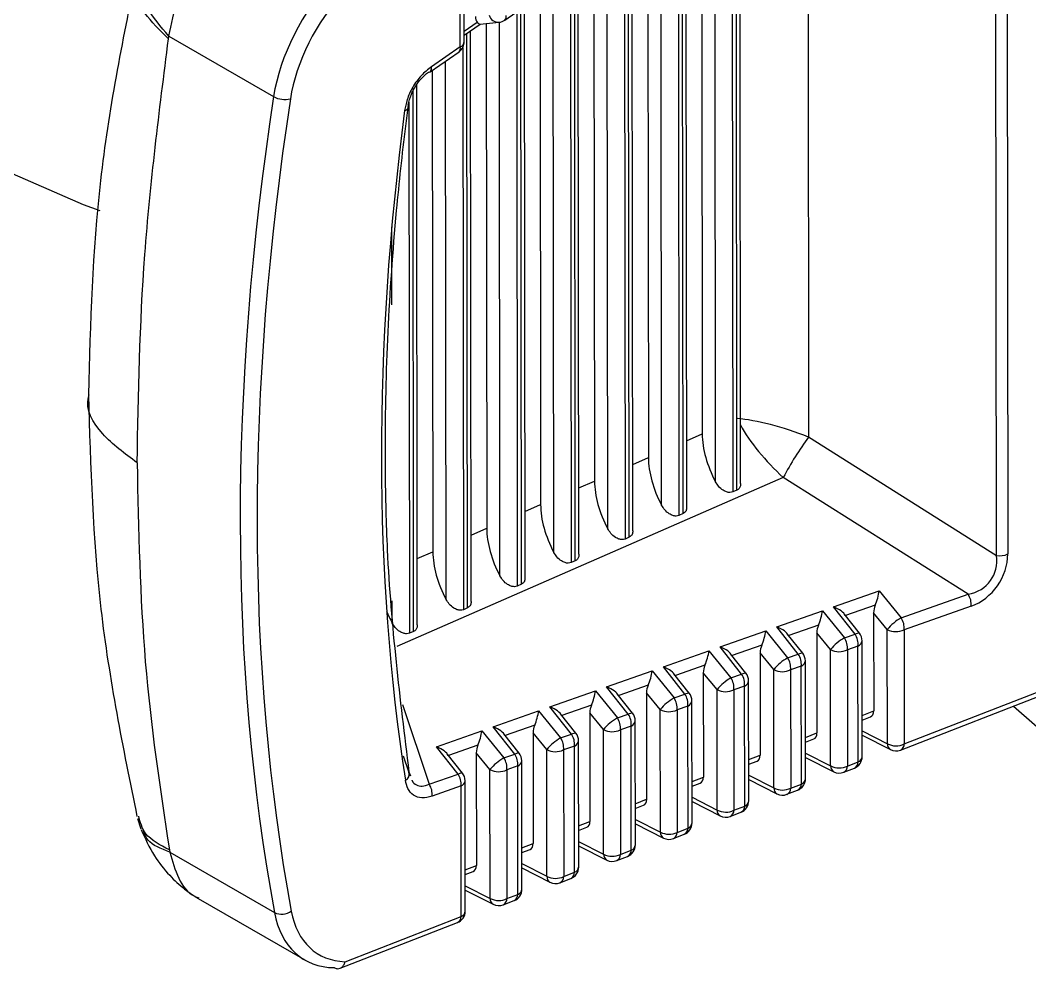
# Model space of a CAD drawing. Extents: x 7 to 135, y 3 to 97.
# Drawn here: x 13.085 to 13.907, y 74.038 to 74.81 of the extents above; entities that cross this region are included whole.
import ezdxf

# ---------------------------------------------------------------- set-up
doc = ezdxf.new("R2010")
doc.units = 0
doc.header["$MEASUREMENT"] = 0
doc.layers.add('OBJECT', color=7, linetype='CONTINUOUS')

msp = doc.modelspace()

# ---------------------------------------------------------------- linework, layer by layer
at = {"layer": 'OBJECT'}
for p, q in [((13.87929, 74.37429), (13.87855, 75.06133)), ((13.88782, 75.06263), (13.88857, 74.37558)), ((13.72595, 74.99033), (13.72651, 74.47074)), ((13.67115, 74.43283), (13.6706, 74.94166)), ((13.65078, 74.43438), (13.65024, 74.93446)), ((13.66432, 74.93733), (13.66487, 74.42607)), ((13.66822, 74.42753), (13.66767, 74.93964)), ((13.63949, 74.93075), (13.63999, 74.47321)), ((13.62437, 74.40837), (13.62383, 74.90943)), ((13.6273, 74.41367), (13.62676, 74.91145)), ((13.59565, 74.90054), (13.59614, 74.45405)), ((13.60694, 74.41522), (13.60641, 74.90287)), ((13.62048, 74.90712), (13.62102, 74.40691)), ((13.44304, 74.78808), (13.44293, 74.8942)), ((13.44636, 74.79239), (13.44624, 74.89851)), ((13.57665, 74.87691), (13.57718, 74.38775)), ((13.58053, 74.38921), (13.58, 74.87922)), ((13.58346, 74.39451), (13.58293, 74.882)), ((13.55182, 74.87022), (13.55229, 74.43489)), ((13.56309, 74.39606), (13.56257, 74.87129)), ((13.53961, 74.37535), (13.53908, 74.86155)), ((13.53281, 74.8467), (13.53333, 74.36859)), ((13.53668, 74.37005), (13.53616, 74.8494)), ((13.50798, 74.83863), (13.50844, 74.41573)), ((13.51924, 74.3769), (13.51874, 74.8397)), ((13.49576, 74.35619), (13.49524, 74.83134)), ((13.49283, 74.35089), (13.49232, 74.82238)), ((13.47927, 74.8098), (13.48816, 74.81593)), ((13.48897, 74.81656), (13.48948, 74.34943)), ((13.44635, 74.80089), (13.45681, 74.8081)), ((13.44635, 74.79765), (13.45929, 74.80657)), ((13.45908, 74.80654), (13.47458, 74.80809)), ((13.46415, 74.80705), (13.4646, 74.39657)), ((13.47539, 74.35774), (13.4749, 74.80812)), ((13.20564, 74.7947), (13.20595, 74.79686)), ((13.20595, 74.79686), (13.2912, 74.74765)), ((13.44899, 74.33173), (13.44848, 74.79911)), ((13.45191, 74.33703), (13.45141, 74.80113)), ((13.44304, 74.78808), (13.41952, 74.77188)), ((13.44514, 74.7876), (13.44564, 74.33027)), ((13.41851, 74.76793), (13.44203, 74.78414)), ((13.42032, 74.76918), (13.42075, 74.37741)), ((13.43155, 74.33858), (13.43107, 74.77659)), ((13.40807, 74.31787), (13.40759, 74.75734)), ((13.40514, 74.31257), (13.40466, 74.75223)), ((13.40132, 74.74304), (13.40179, 74.31111)), ((13.38742, 74.57833), (13.38735, 74.6418)), ((13.62724, 74.46764), (13.63999, 74.47321)), ((13.72651, 74.47074), (13.87929, 74.37429)), ((13.5834, 74.44848), (13.59614, 74.45405)), ((13.70592, 74.43777), (13.39132, 74.3003)), ((13.53955, 74.42932), (13.55229, 74.43489)), ((13.85634, 74.34281), (13.70592, 74.43777)), ((13.66822, 74.42753), (13.66487, 74.42607)), ((13.4957, 74.41016), (13.50844, 74.41573)), ((13.62437, 74.40837), (13.62102, 74.40691)), ((13.45185, 74.391), (13.4646, 74.39657)), ((13.58053, 74.38921), (13.57718, 74.38775)), ((13.40801, 74.37184), (13.42075, 74.37741)), ((13.53668, 74.37005), (13.53333, 74.36859)), ((13.49283, 74.35089), (13.48948, 74.34943)), ((13.74673, 74.33253), (13.78395, 74.34564)), ((13.78395, 74.34564), (13.80183, 74.3236)), ((13.80183, 74.3236), (13.85634, 74.34281)), ((13.3877, 74.31942), (13.38768, 74.33759)), ((13.78075, 74.33397), (13.75655, 74.32544)), ((13.80128, 74.21599), (14.10557, 74.33442)), ((13.80434, 74.22102), (14.10871, 74.33947)), ((13.44899, 74.33173), (13.44564, 74.33027)), ((13.70059, 74.31626), (13.73777, 74.32937)), ((13.73777, 74.32937), (13.75564, 74.30732)), ((13.76428, 74.31037), (13.74673, 74.33253)), ((13.76785, 74.31117), (13.75534, 74.32696)), ((13.77938, 74.32783), (13.77947, 74.24793)), ((13.79054, 74.31407), (13.77938, 74.32783)), ((13.85876, 74.33311), (13.80424, 74.3139)), ((13.73456, 74.31769), (13.7104, 74.30917)), ((13.40514, 74.31257), (13.40179, 74.31111)), ((13.65444, 74.3), (13.69158, 74.31309)), ((13.69158, 74.31309), (13.70946, 74.29104)), ((13.71814, 74.2941), (13.70059, 74.31626)), ((13.7217, 74.29491), (13.70919, 74.3107)), ((13.73319, 74.31156), (13.73328, 74.22996)), ((13.74436, 74.29779), (13.73319, 74.31156)), ((13.75564, 74.30732), (13.76428, 74.31037)), ((13.79065, 74.22119), (13.79054, 74.31407)), ((13.80424, 74.3139), (13.80434, 74.22102)), ((13.68838, 74.30141), (13.66426, 74.29291)), ((13.7667, 74.30067), (13.75806, 74.29762)), ((13.7668, 74.20641), (13.7667, 74.30067)), ((13.77011, 74.21071), (13.77001, 74.30497)), ((13.6083, 74.28374), (13.64539, 74.29681)), ((13.64539, 74.29681), (13.66327, 74.27477)), ((13.672, 74.27784), (13.65444, 74.3)), ((13.67556, 74.27865), (13.66305, 74.29444)), ((13.68701, 74.29528), (13.6871, 74.21199)), ((13.69817, 74.28151), (13.68701, 74.29528)), ((13.70946, 74.29104), (13.71814, 74.2941)), ((13.74446, 74.20321), (13.74436, 74.29779)), ((13.75806, 74.29762), (13.75816, 74.20305)), ((13.64219, 74.28514), (13.61812, 74.27665)), ((13.72055, 74.28441), (13.71187, 74.28135)), ((13.72066, 74.18845), (13.72055, 74.28441)), ((13.72397, 74.19276), (13.72386, 74.28871)), ((13.56216, 74.26748), (13.59921, 74.28053)), ((13.59921, 74.28053), (13.61709, 74.25849)), ((13.62585, 74.26158), (13.6083, 74.28374)), ((13.62942, 74.26238), (13.61691, 74.27818)), ((13.64082, 74.279), (13.64092, 74.19401)), ((13.65199, 74.26523), (13.64082, 74.279)), ((13.66327, 74.27477), (13.672, 74.27784)), ((13.69828, 74.18524), (13.69817, 74.28151)), ((13.71187, 74.28135), (13.71198, 74.18508)), ((13.59601, 74.26886), (13.57197, 74.26039)), ((13.67441, 74.26814), (13.66569, 74.26507)), ((13.67452, 74.1705), (13.67441, 74.26814)), ((13.67783, 74.1748), (13.67772, 74.27245)), ((13.51602, 74.25121), (13.55302, 74.26426)), ((13.55302, 74.26426), (13.5709, 74.24221)), ((13.57971, 74.24532), (13.56216, 74.26748)), ((13.58328, 74.24612), (13.57077, 74.26191)), ((13.59464, 74.26273), (13.59473, 74.17604)), ((13.6058, 74.24896), (13.59464, 74.26273)), ((13.61709, 74.25849), (13.62585, 74.26158)), ((13.6521, 74.16727), (13.65199, 74.26523)), ((13.66569, 74.26507), (13.66579, 74.1671)), ((13.39594, 74.25305), (13.41775, 74.18824)), ((13.54982, 74.25258), (13.52583, 74.24413)), ((13.62827, 74.25188), (13.6195, 74.24879)), ((13.62838, 74.15254), (13.62827, 74.25188)), ((13.63169, 74.15684), (13.63158, 74.25618)), ((13.89332, 74.25181), (14.08631, 74.08152)), ((13.46987, 74.23495), (13.50684, 74.24798)), ((13.50684, 74.24798), (13.52472, 74.22594)), ((13.53357, 74.22905), (13.51602, 74.25121)), ((13.53713, 74.22986), (13.52462, 74.24565)), ((13.54845, 74.24645), (13.54855, 74.15807)), ((13.55962, 74.23268), (13.54845, 74.24645)), ((13.5709, 74.24221), (13.57971, 74.24532)), ((13.60591, 74.14929), (13.6058, 74.24896)), ((13.6195, 74.24879), (13.61961, 74.14913)), ((13.77007, 74.24428), (13.77947, 74.24793)), ((13.77008, 74.24044), (13.77692, 74.24311)), ((13.48743, 74.21279), (13.46987, 74.23495)), ((13.50364, 74.2363), (13.47969, 74.22786)), ((13.58213, 74.23562), (13.57332, 74.23252)), ((13.58224, 74.13459), (13.58213, 74.23562)), ((13.58555, 74.13889), (13.58544, 74.23992)), ((13.42373, 74.21869), (13.46065, 74.2317)), ((13.46065, 74.2317), (13.47853, 74.20966)), ((13.49099, 74.2136), (13.47848, 74.22939)), ((13.50227, 74.23017), (13.50237, 74.14009)), ((13.51343, 74.2164), (13.50227, 74.23017)), ((13.52472, 74.22594), (13.53357, 74.22905)), ((13.55973, 74.13132), (13.55962, 74.23268)), ((13.57332, 74.23252), (13.57343, 74.13116)), ((13.72393, 74.22632), (13.73328, 74.22996)), ((13.77009, 74.23163), (13.79065, 74.22119)), ((13.77009, 74.2281), (13.79312, 74.2164)), ((13.44128, 74.19653), (13.42373, 74.21869)), ((13.45745, 74.22003), (13.43355, 74.2116)), ((13.53598, 74.21936), (13.52713, 74.21624)), ((13.53609, 74.11663), (13.53598, 74.21936)), ((13.53941, 74.12093), (13.53929, 74.22366)), ((13.72394, 74.22249), (13.73073, 74.22513)), ((13.40129, 74.19832), (13.39698, 74.21106)), ((13.44485, 74.19733), (13.43234, 74.21313)), ((13.45608, 74.21389), (13.45618, 74.12212)), ((13.46725, 74.20013), (13.45608, 74.21389)), ((13.47853, 74.20966), (13.48743, 74.21279)), ((13.51355, 74.11335), (13.51343, 74.2164)), ((13.52713, 74.21624), (13.52724, 74.11318)), ((13.67779, 74.20836), (13.6871, 74.21199)), ((13.72395, 74.21364), (13.74446, 74.20321)), ((13.48984, 74.2031), (13.48095, 74.19996)), ((13.48995, 74.09867), (13.48984, 74.2031)), ((13.49327, 74.10298), (13.49315, 74.2074)), ((13.6778, 74.20453), (13.68455, 74.20716)), ((13.72395, 74.21011), (13.74694, 74.19843)), ((13.75816, 74.20305), (13.7668, 74.20641)), ((13.40129, 74.19832), (13.40245, 74.1951)), ((13.41775, 74.18824), (13.44128, 74.19653)), ((13.46736, 74.09538), (13.46725, 74.20013)), ((13.48095, 74.19996), (13.48106, 74.09521)), ((13.63165, 74.19041), (13.64092, 74.19401)), ((13.67781, 74.19564), (13.69828, 74.18524)), ((13.7551, 74.19802), (13.76374, 74.20138)), ((13.4437, 74.18683), (13.42017, 74.17854)), ((13.44381, 74.08072), (13.4437, 74.18683)), ((13.44712, 74.08502), (13.44701, 74.19114)), ((13.63166, 74.18657), (13.63837, 74.18919)), ((13.67781, 74.19211), (13.70076, 74.18045)), ((13.71198, 74.18508), (13.72066, 74.18845)), ((13.63166, 74.17765), (13.6521, 74.16727)), ((13.70891, 74.18005), (13.7176, 74.18343)), ((13.58551, 74.17245), (13.59473, 74.17604)), ((13.58551, 74.16862), (13.59218, 74.17121)), ((13.63167, 74.17412), (13.65457, 74.16248)), ((13.66579, 74.1671), (13.67452, 74.1705)), ((13.66273, 74.16208), (13.67145, 74.16547)), ((13.18045, 74.16027), (13.18317, 74.15188)), ((13.53937, 74.1545), (13.54855, 74.15807)), ((13.53937, 74.15066), (13.546, 74.15324)), ((13.58552, 74.15965), (13.60591, 74.14929)), ((13.58553, 74.15612), (13.60839, 74.14451)), ((13.61655, 74.1441), (13.62531, 74.14751)), ((13.61961, 74.14913), (13.62838, 74.15254)), ((13.49323, 74.13654), (13.50237, 74.14009)), ((13.53938, 74.14166), (13.55973, 74.13132)), ((13.53939, 74.13813), (13.56221, 74.12653)), ((13.20635, 74.13491), (13.20667, 74.13311)), ((13.20667, 74.13311), (13.29192, 74.0839)), ((13.49323, 74.1327), (13.49982, 74.13527)), ((13.57036, 74.12613), (13.57917, 74.12956)), ((13.57343, 74.13116), (13.58224, 74.13459)), ((13.44709, 74.11858), (13.45618, 74.12212)), ((13.49324, 74.12367), (13.51355, 74.11335)), ((13.49325, 74.12014), (13.51602, 74.10856)), ((13.44709, 74.11475), (13.45363, 74.11729)), ((13.52724, 74.11318), (13.53609, 74.11663)), ((13.4471, 74.10567), (13.46736, 74.09538)), ((13.52418, 74.10816), (13.53303, 74.1116)), ((13.22983, 74.09534), (13.31649, 74.04532)), ((13.44711, 74.10214), (13.46984, 74.09059)), ((13.48106, 74.09521), (13.48995, 74.09867)), ((13.478, 74.09018), (13.48689, 74.09365)), ((13.34927, 74.04392), (13.44381, 74.08072)), ((13.34523, 74.03852), (13.44075, 74.07569)), ((13.34083, 74.03892), (13.3406, 74.03906))]:
    msp.add_line(p, q, dxfattribs=at)
at = {"layer": 'OBJECT', "flags": 128}
for points in [[(12.56487, 75.15499), (12.63578, 75.05636), (12.71228, 74.96497), (12.79321, 74.88219), (12.87735, 74.80927), (12.96344, 74.7473), (13.05018, 74.69723), (13.13627, 74.65979), (13.14977, 74.65506)], [(13.39781, 74.73632), (13.39875, 74.73672), (13.39955, 74.73718), (13.40019, 74.73771), (13.40066, 74.7383), (13.40095, 74.73893), (13.40105, 74.73959), (13.40097, 74.74027), (13.4007, 74.74095)], [(13.76428, 74.31037), (13.76543, 74.31091), (13.76639, 74.31125), (13.76715, 74.31139), (13.76766, 74.31131), (13.76785, 74.31117)], [(13.71814, 74.2941), (13.71929, 74.29465), (13.72025, 74.29499), (13.721, 74.29513), (13.72152, 74.29505), (13.7217, 74.29491)], [(13.672, 74.27784), (13.67314, 74.27838), (13.67411, 74.27873), (13.67486, 74.27886), (13.67538, 74.27879), (13.67556, 74.27865)], [(13.62585, 74.26158), (13.627, 74.26212), (13.62797, 74.26247), (13.62872, 74.2626), (13.62924, 74.26252), (13.62942, 74.26238)], [(13.57971, 74.24532), (13.58086, 74.24586), (13.58182, 74.2462), (13.58258, 74.24634), (13.58309, 74.24626), (13.58328, 74.24612)], [(13.53357, 74.22905), (13.53471, 74.2296), (13.53568, 74.22994), (13.53643, 74.23008), (13.53695, 74.23), (13.53713, 74.22986)], [(13.48743, 74.21279), (13.48857, 74.21334), (13.48954, 74.21368), (13.49029, 74.21382), (13.49081, 74.21374), (13.49099, 74.2136)], [(13.44128, 74.19653), (13.44243, 74.19707), (13.4434, 74.19742), (13.44415, 74.19755), (13.44466, 74.19748), (13.44485, 74.19733)]]:
    msp.add_lwpolyline(points, dxfattribs=at)
at = {"layer": 'OBJECT'}
for centre, radius, start, end in [((13.47444, 74.8163), 0.00822, 196.92976, 270.96314), ((13.47655, 74.8126), 0.0039, 314.11825, 17.03281), ((13.47359, 74.81804), 0.01, 275.68177, 304.57234), ((13.43636, 74.79238), 0.01, 304.57234, 0.06225), ((13.43932, 74.78694), 0.0039, 314.11825, 17.03281), ((13.44121, 74.79292), 0.00517, 290.76905, 354.06689), ((13.41579, 74.77073), 0.0039, 314.11825, 17.03281), ((13.41722, 74.76986), 0.00232, 267.64195, 303.7608), ((13.30021, 74.7639), 0.01858, 240.99733, 284.44913), ((13.93378, 74.3184), 0.25723, 143.6859, 152.35222), ((13.88187, 74.38969), 0.01562, 260.48458, 295.38403), ((13.84394, 74.33457), 0.01489, 354.37191, 33.58747), ((13.82119, 74.28923), 0.03945, 119.40208, 140.98513), ((13.78942, 74.31536), 0.01489, 354.37191, 33.58747), ((13.75188, 74.30213), 0.01489, 354.37191, 33.58747), ((13.76001, 74.30496), 0.01, 0.06225, 38.38227), ((13.79756, 74.32787), 0.01549, 243.06324, 295.56146), ((13.77501, 74.27296), 0.03945, 119.40208, 140.98513), ((13.74324, 74.29908), 0.01489, 354.37191, 33.58747), ((13.76486, 74.30551), 0.00517, 290.76905, 354.06689), ((13.70574, 74.28587), 0.01489, 354.37191, 33.58747), ((13.71386, 74.2887), 0.01, 0.06225, 38.38227), ((13.75138, 74.31159), 0.01549, 243.06324, 295.56146), ((13.72882, 74.25668), 0.03945, 119.40208, 140.98513), ((13.69705, 74.28281), 0.01489, 354.37191, 33.58747), ((13.71872, 74.28924), 0.00517, 290.76905, 354.06689), ((13.65959, 74.2696), 0.01489, 354.37191, 33.58747), ((13.66772, 74.27244), 0.01, 0.06225, 38.38227), ((13.70519, 74.29532), 0.01549, 243.06324, 295.56146), ((13.68264, 74.2404), 0.03945, 119.40208, 140.98513), ((13.65087, 74.26653), 0.01489, 354.37191, 33.58747), ((13.67258, 74.27298), 0.00517, 290.76905, 354.06689), ((13.61345, 74.25334), 0.01489, 354.37191, 33.58747), ((13.62158, 74.25617), 0.01, 0.06225, 38.38227), ((13.659, 74.27904), 0.01549, 243.06324, 295.56146), ((13.63645, 74.22412), 0.03945, 119.40208, 140.98513), ((13.60468, 74.25025), 0.01489, 354.37191, 33.58747), ((13.62643, 74.25672), 0.00517, 290.76905, 354.06689), ((13.56731, 74.23708), 0.01489, 354.37191, 33.58747), ((13.57544, 74.23991), 0.01, 0.06225, 38.38227), ((13.61282, 74.26276), 0.01549, 243.06324, 295.56146), ((13.59027, 74.20785), 0.03945, 119.40208, 140.98513), ((13.5585, 74.23398), 0.01489, 354.37191, 33.58747), ((13.58029, 74.24046), 0.00517, 290.76905, 354.06689), ((13.52116, 74.22082), 0.01489, 354.37191, 33.58747), ((13.52929, 74.22365), 0.01, 0.06225, 38.38227), ((13.56663, 74.24649), 0.01549, 243.06324, 295.56146), ((13.54408, 74.19157), 0.03945, 119.40208, 140.98513), ((13.51231, 74.2177), 0.01489, 354.37191, 33.58747), ((13.53415, 74.2242), 0.00517, 290.76905, 354.06689), ((13.79585, 74.22085), 0.00522, 176.27114, 238.4816), ((13.79766, 74.23499), 0.01549, 243.06324, 295.56146), ((13.79881, 74.22094), 0.00553, 296.49583, 0.81771), ((13.47502, 74.20456), 0.01489, 354.37191, 33.58747), ((13.48315, 74.20739), 0.01, 0.06225, 38.38227), ((13.52045, 74.23021), 0.01549, 243.06324, 295.56146), ((13.76011, 74.2107), 0.01, 291.26426, 0.06225), ((13.7651, 74.21114), 0.00502, 289.7129, 355.12303), ((13.79765, 74.22531), 0.01, 243.06317, 291.26426), ((13.4979, 74.17529), 0.03945, 119.40208, 140.98513), ((13.46613, 74.20142), 0.01489, 354.37191, 33.58747), ((13.48801, 74.20793), 0.00517, 290.76905, 354.06689), ((13.75148, 74.21702), 0.01549, 243.06324, 295.56146), ((13.7498, 74.20294), 0.00535, 177.10929, 237.64345), ((13.75249, 74.20306), 0.00567, 297.39501, 359.91852), ((13.76113, 74.20642), 0.00567, 297.39501, 359.91852), ((13.39574, 74.19661), 0.00581, 297.25169, 17.09484), ((13.42888, 74.18829), 0.01489, 354.37191, 33.58747), ((13.43701, 74.19113), 0.01, 0.06225, 38.38227), ((13.47426, 74.21393), 0.01549, 243.06324, 295.56146), ((13.75147, 74.20734), 0.01, 243.06317, 291.26426), ((13.40535, 74.18), 0.01489, 354.37191, 33.58747), ((13.442, 74.19156), 0.00502, 289.7129, 355.12303), ((13.71397, 74.19275), 0.01, 291.26426, 0.06225), ((13.71499, 74.18846), 0.00567, 297.39501, 359.91852), ((13.71896, 74.19318), 0.00502, 289.7129, 355.12303), ((13.70362, 74.18497), 0.00535, 177.10929, 237.64345), ((13.70529, 74.19905), 0.01549, 243.06324, 295.56146), ((13.70529, 74.18937), 0.01, 243.06317, 291.26426), ((13.70631, 74.18508), 0.00567, 297.39501, 359.91852), ((13.66783, 74.17479), 0.01, 291.26426, 0.06225), ((13.66885, 74.17051), 0.00567, 297.39501, 359.91852), ((13.67282, 74.17523), 0.00502, 289.7129, 355.12303), ((13.65744, 74.167), 0.00535, 177.10929, 237.64345), ((13.65911, 74.18107), 0.01549, 243.06324, 295.56146), ((13.6591, 74.1714), 0.01, 243.06317, 291.26426), ((13.66012, 74.16711), 0.00567, 297.39501, 359.91852), ((13.62169, 74.15683), 0.01, 291.26426, 0.06225), ((13.62668, 74.15727), 0.00502, 289.7129, 355.12303), ((13.61293, 74.1631), 0.01549, 243.06324, 295.56146), ((13.61125, 74.14902), 0.00535, 177.10929, 237.64345), ((13.61292, 74.15342), 0.01, 243.06317, 291.26426), ((13.61394, 74.14914), 0.00567, 297.39501, 359.91852), ((13.6227, 74.15255), 0.00567, 297.39501, 359.91852), ((13.57555, 74.13888), 0.01, 291.26426, 0.06225), ((13.58054, 74.13932), 0.00502, 289.7129, 355.12303), ((13.56507, 74.13105), 0.00535, 177.10929, 237.64345), ((13.56674, 74.14513), 0.01549, 243.06324, 295.56146), ((13.56776, 74.13117), 0.00567, 297.39501, 359.91852), ((13.57656, 74.13459), 0.00567, 297.39501, 359.91852), ((13.52941, 74.12092), 0.01, 291.26426, 0.06225), ((13.5344, 74.12136), 0.00502, 289.7129, 355.12303), ((13.56674, 74.13545), 0.01, 243.06317, 291.26426), ((13.51889, 74.11308), 0.00535, 177.10929, 237.64345), ((13.52056, 74.12715), 0.01549, 243.06324, 295.56146), ((13.52157, 74.11319), 0.00567, 297.39501, 359.91852), ((13.53042, 74.11664), 0.00567, 297.39501, 359.91852), ((13.52055, 74.11748), 0.01, 243.06317, 291.26426), ((13.47438, 74.10918), 0.01549, 243.06324, 295.56146), ((13.4727, 74.09511), 0.00535, 177.10929, 237.64345), ((13.47539, 74.09522), 0.00567, 297.39501, 359.91852), ((13.48327, 74.10296), 0.01, 291.26426, 0.06225), ((13.48428, 74.09868), 0.00567, 297.39501, 359.91852), ((13.48826, 74.1034), 0.00502, 289.7129, 355.12303), ((13.47437, 74.0995), 0.01, 243.06317, 291.26426), ((13.29772, 74.09605), 0.01346, 244.49348, 305.62549), ((13.43712, 74.08501), 0.01, 291.26426, 0.06225), ((13.43814, 74.08072), 0.00567, 297.39501, 359.91852), ((13.44212, 74.08545), 0.00502, 289.7129, 355.12303)]:
    msp.add_arc(centre, radius, start, end, dxfattribs=at)
for centre, major_axis, ratio, start_param, end_param in [((13.37871, 74.77592), (0.06456, 0.10124), 0.604547, 1.26566, 2.202281), ((13.3854, 74.77163), (0.05958, 0.09257), 0.606935, 1.283423, 2.204957), ((13.46288, 74.81697), (0.00469, 0.00996), 0.580753, 2.25381, 2.871543), ((13.45574, 74.81626), (-0.00354, 0.00967), 0.278901, 2.465165, 3.213314), ((14.9386, 75.27388), (1.21818, 1.89366), 0.606808, 2.204813, 2.568321), ((14.94529, 75.26959), (1.21321, 1.88498), 0.606935, 2.204957, 2.568465), ((14.99454, 75.29524), (1.17603, 1.82543), 0.606917, 2.232699, 2.541728), ((13.71095, 74.46119), (0.05984, -0.02064), 0.226534, 1.386606, 2.433804), ((13.68278, 74.44888), (-0.03024, 0.05212), 0.581066, 0.787449, 1.512379), ((13.71095, 74.46119), (-0.04398, 0.04581), 0.31983, 0.857576, 1.783588), ((13.63894, 74.42972), (-0.03024, 0.05212), 0.581066, 0.787449, 1.512379), ((13.59509, 74.41056), (-0.03024, 0.05212), 0.581066, 0.787449, 1.512379), ((13.55124, 74.3914), (-0.03024, 0.05212), 0.581066, 0.787449, 1.512379), ((13.50739, 74.37224), (-0.03024, 0.05212), 0.581066, 0.787449, 1.512379), ((13.46355, 74.35308), (-0.03024, 0.05212), 0.581066, 0.787449, 1.512379), ((13.85309, 74.3691), (0.02223, 0.03326), 0.831367, 3.979185, 5.390711), ((13.8464, 74.3734), (0.0296, -0.01726), 0.87526, 5.487994, 6.89952), ((13.77968, 74.34024), (0.00327, 0.01158), 0.258778, 4.215002, 5.269414), ((13.78683, 74.33142), (0.00441, 0.00973), 0.616679, 1.588743, 2.206476), ((13.4197, 74.33392), (-0.03024, 0.05212), 0.581066, 1.33329, 1.512379), ((13.73349, 74.32396), (0.00327, 0.01158), 0.258778, 4.215002, 5.269414), ((13.74245, 74.32712), (0.01405, -0.00406), 0.443323, 0.33711, 1.391522), ((13.74064, 74.31514), (0.00441, 0.00973), 0.616679, 1.588743, 2.206476), ((13.68731, 74.30768), (0.00327, 0.01158), 0.258778, 4.215002, 5.269414), ((13.69631, 74.31086), (0.01405, -0.00406), 0.443323, 0.33711, 1.391522), ((13.69446, 74.29887), (0.00441, 0.00973), 0.616679, 1.588743, 2.206476), ((13.64112, 74.29141), (0.00327, 0.01158), 0.258778, 4.215002, 5.269414), ((13.65017, 74.2946), (0.01405, -0.00406), 0.443323, 0.33711, 1.391522), ((13.64827, 74.28259), (0.00441, 0.00973), 0.616679, 1.588743, 2.206476), ((13.59494, 74.27513), (0.00327, 0.01158), 0.258778, 4.215002, 5.269414), ((13.60403, 74.27833), (0.01405, -0.00406), 0.443323, 0.33711, 1.391522), ((13.60209, 74.26631), (0.00441, 0.00973), 0.616679, 1.588743, 2.206476), ((13.54875, 74.25885), (0.00327, 0.01158), 0.258778, 4.215002, 5.269414), ((13.55788, 74.26207), (0.01405, -0.00406), 0.443323, 0.33711, 1.391522), ((13.5559, 74.25003), (0.00441, 0.00973), 0.616679, 1.588743, 2.206476), ((13.50256, 74.24258), (0.00327, 0.01158), 0.258778, 4.215002, 5.269414), ((13.51174, 74.24581), (0.01405, -0.00406), 0.443323, 0.33711, 1.391522), ((13.77232, 74.25205), (-0.00508, 0.00871), 0.577443, 3.050745, 3.923706), ((13.4656, 74.22955), (0.01405, -0.00406), 0.443323, 0.33711, 1.391522), ((13.50972, 74.23376), (0.00441, 0.00973), 0.616679, 1.588743, 2.206476), ((13.45638, 74.2263), (0.00327, 0.01158), 0.258778, 4.215002, 5.269414), ((13.72614, 74.23407), (-0.00508, 0.00871), 0.577443, 3.050745, 3.923706), ((13.41946, 74.21329), (0.01405, -0.00406), 0.443323, 0.33711, 1.391522), ((13.46353, 74.21748), (0.00441, 0.00973), 0.616679, 1.588743, 2.206476), ((13.67995, 74.2161), (-0.00508, 0.00871), 0.577443, 3.050745, 3.923706), ((13.63377, 74.19813), (-0.00508, 0.00871), 0.577443, 3.050745, 3.923706), ((13.58759, 74.18015), (-0.00508, 0.00871), 0.577443, 3.050745, 3.923706), ((13.5414, 74.16218), (-0.00508, 0.00871), 0.577443, 3.050745, 3.923706), ((13.49522, 74.14421), (-0.00508, 0.00871), 0.577443, 3.050745, 3.923706), ((13.44904, 74.12624), (-0.00508, 0.00871), 0.577443, 3.050745, 3.923706), ((13.37939, 74.14756), (0.06456, 0.10124), 0.604547, 2.565789, 3.50241), ((13.38608, 74.14327), (0.05958, 0.09257), 0.606935, 2.568465, 3.489999)]:
    msp.add_ellipse(centre, major_axis=major_axis, ratio=ratio, start_param=start_param, end_param=end_param, dxfattribs=at)
for points in [[(13.20595, 74.79686), (13.20795, 74.80673), (13.21196, 74.82645), (13.22549, 74.85662), (13.24324, 74.88487), (13.25778, 74.89979), (13.26505, 74.90725)], [(13.1801, 74.44982), (13.18113, 74.50577), (13.18318, 74.61766), (13.19815, 74.73569), (13.20564, 74.7947)], [(13.1801, 74.44982), (13.18125, 74.39513), (13.18354, 74.28574), (13.19875, 74.18519), (13.20635, 74.13491)]]:
    msp.add_open_spline(points, degree=3, dxfattribs=at)
for points, knots in [([(13.20595, 74.79686), (13.19939, 74.80451), (13.18582, 74.82033), (13.17855, 74.84416), (13.18344, 74.85666), (13.18559, 74.86213)], [0, 0, 0, 0, 0.344301, 0.712658, 1, 1, 1, 1]), ([(13.17926, 74.84767), (13.168, 74.79188), (13.14534, 74.67964), (13.14207, 74.56354), (13.14043, 74.50514)], [0, 0, 0, 0, 0.4970179, 1, 1, 1, 1]), ([(13.20564, 74.7947), (13.19863, 74.80155), (13.18409, 74.81574), (13.17618, 74.835), (13.17988, 74.84439), (13.18097, 74.84715)], [0, 0, 0, 0, 0.3967268, 0.8225053, 1, 1, 1, 1]), ([(13.41952, 74.77188), (13.41669, 74.76963), (13.41101, 74.76514), (13.40412, 74.75554), (13.39953, 74.74554), (13.39836, 74.73927), (13.39781, 74.73632)], [0, 0, 0, 0, 0.261879, 0.524407, 0.77642, 1, 1, 1, 1]), ([(13.4007, 74.74095), (13.40138, 74.74378), (13.40258, 74.7488), (13.40663, 74.75642), (13.41151, 74.7629), (13.41521, 74.76596), (13.41712, 74.76754)], [0, 0, 0, 0, 0.295336, 0.524717, 0.75446, 1, 1, 1, 1]), ([(13.4007, 74.74095), (13.39996, 74.73519), (13.39624, 74.70634), (13.38592, 74.61086), (13.38148, 74.51763), (13.38198, 74.42708), (13.3841, 74.33733), (13.39395, 74.25766), (13.40129, 74.19832)], [0, 0, 0, 0, 0.029968, 0.149857, 0.5, 0.529967, 0.649857, 1, 1, 1, 1]), ([(13.1801, 74.44982), (13.17007, 74.45724), (13.14924, 74.47266), (13.13746, 74.49371), (13.14086, 74.50442), (13.14107, 74.50508)], [0, 0, 0, 0, 0.465733, 0.967163, 1, 1, 1, 1]), ([(13.14043, 74.50514), (13.1422, 74.44674), (13.14571, 74.33061), (13.16861, 74.21795), (13.18, 74.16195)], [0, 0, 0, 0, 0.502928, 1, 1, 1, 1]), ([(13.66487, 74.42607), (13.66409, 74.42585), (13.66254, 74.42541), (13.65972, 74.42595), (13.65647, 74.42752), (13.65323, 74.43038), (13.65157, 74.4331), (13.65078, 74.43438)], [0, 0, 0, 0, 0.161024, 0.321391, 0.49791, 0.763002, 1, 1, 1, 1]), ([(13.67105, 74.43284), (13.67106, 74.43223), (13.67108, 74.43069), (13.67014, 74.42871), (13.66884, 74.42791), (13.66822, 74.42753)], [0, 0, 0, 0, 0.251395, 0.646154, 1, 1, 1, 1]), ([(13.62102, 74.40691), (13.62025, 74.40669), (13.61869, 74.40625), (13.61588, 74.40679), (13.61262, 74.40836), (13.60938, 74.41122), (13.60772, 74.41394), (13.60694, 74.41522)], [0, 0, 0, 0, 0.161024, 0.321391, 0.49791, 0.763002, 1, 1, 1, 1]), ([(13.62721, 74.41368), (13.62721, 74.41307), (13.62723, 74.41153), (13.62629, 74.40955), (13.62499, 74.40875), (13.62437, 74.40837)], [0, 0, 0, 0, 0.251395, 0.646154, 1, 1, 1, 1]), ([(13.57718, 74.38775), (13.5764, 74.38753), (13.57484, 74.38709), (13.57203, 74.38763), (13.56878, 74.3892), (13.56553, 74.39206), (13.56387, 74.39478), (13.56309, 74.39606)], [0, 0, 0, 0, 0.161024, 0.321391, 0.49791, 0.763002, 1, 1, 1, 1]), ([(13.58336, 74.39452), (13.58337, 74.39391), (13.58338, 74.39237), (13.58245, 74.39039), (13.58114, 74.38959), (13.58053, 74.38921)], [0, 0, 0, 0, 0.251395, 0.646154, 1, 1, 1, 1]), ([(13.53333, 74.36859), (13.53255, 74.36837), (13.531, 74.36793), (13.52818, 74.36847), (13.52493, 74.37004), (13.52168, 74.3729), (13.52002, 74.37562), (13.51924, 74.3769)], [0, 0, 0, 0, 0.161024, 0.321391, 0.49791, 0.763002, 1, 1, 1, 1]), ([(13.53951, 74.37536), (13.53952, 74.37475), (13.53954, 74.37321), (13.5386, 74.37123), (13.5373, 74.37043), (13.53668, 74.37005)], [0, 0, 0, 0, 0.251395, 0.646154, 1, 1, 1, 1]), ([(13.48948, 74.34943), (13.4887, 74.34921), (13.48715, 74.34877), (13.48433, 74.34931), (13.48108, 74.35088), (13.47784, 74.35374), (13.47618, 74.35646), (13.47539, 74.35774)], [0, 0, 0, 0, 0.161024, 0.321391, 0.49791, 0.763002, 1, 1, 1, 1]), ([(13.49566, 74.3562), (13.49567, 74.35559), (13.49569, 74.35405), (13.49475, 74.35207), (13.49345, 74.35127), (13.49283, 74.35089)], [0, 0, 0, 0, 0.2513949, 0.6461535, 1, 1, 1, 1]), ([(13.44564, 74.33027), (13.44486, 74.33005), (13.4433, 74.32961), (13.44049, 74.33015), (13.43724, 74.33172), (13.43399, 74.33458), (13.43233, 74.3373), (13.43155, 74.33858)], [0, 0, 0, 0, 0.161024, 0.321391, 0.49791, 0.763002, 1, 1, 1, 1]), ([(13.45182, 74.33704), (13.45182, 74.33643), (13.45184, 74.33489), (13.4509, 74.33291), (13.4496, 74.33211), (13.44899, 74.33173)], [0, 0, 0, 0, 0.2513949, 0.6461535, 1, 1, 1, 1]), ([(13.40179, 74.31111), (13.40101, 74.31089), (13.39945, 74.31045), (13.39664, 74.31099), (13.39339, 74.31256), (13.39014, 74.31542), (13.38848, 74.31814), (13.3877, 74.31942)], [0, 0, 0, 0, 0.161024, 0.321391, 0.49791, 0.763002, 1, 1, 1, 1]), ([(13.40797, 74.31788), (13.40798, 74.31727), (13.408, 74.31573), (13.40706, 74.31375), (13.40575, 74.31295), (13.40514, 74.31257)], [0, 0, 0, 0, 0.251395, 0.646154, 1, 1, 1, 1]), ([(13.40222, 74.19503), (13.4021, 74.19521), (13.40182, 74.19563), (13.40178, 74.19683), (13.40176, 74.1975)], [0, 0, 0, 0, 0.435661, 1, 1, 1, 1]), ([(13.42017, 74.17854), (13.41733, 74.17783), (13.41165, 74.17641), (13.40475, 74.17883), (13.40014, 74.18404), (13.39896, 74.18908), (13.3984, 74.19145)], [0, 0, 0, 0, 0.261879, 0.524407, 0.77642, 1, 1, 1, 1]), ([(13.40372, 74.19158), (13.40376, 74.19146), (13.40445, 74.18948), (13.40735, 74.18749), (13.41211, 74.18612), (13.41583, 74.18752), (13.41775, 74.18824)], [0, 0, 0, 0, 0.021039, 0.339709, 0.658881, 1, 1, 1, 1]), ([(13.20635, 74.13491), (13.19887, 74.13878), (13.18559, 74.14564), (13.18267, 74.15732), (13.1814, 74.16242)], [0, 0, 0, 0, 0.563433, 1, 1, 1, 1]), ([(13.18333, 74.15144), (13.18664, 74.14412), (13.19272, 74.13065), (13.20552, 74.11469), (13.21824, 74.10278), (13.22629, 74.09762), (13.23009, 74.0952)], [0, 0, 0, 0, 0.316058, 0.581321, 0.802843, 1, 1, 1, 1]), ([(13.20667, 74.13311), (13.19965, 74.13578), (13.18821, 74.14014), (13.1857, 74.14908), (13.18473, 74.15253)], [0, 0, 0, 0, 0.613501, 1, 1, 1, 1]), ([(13.20667, 74.13311), (13.20876, 74.12572), (13.21295, 74.11093), (13.2221, 74.09881), (13.22927, 74.09622), (13.23043, 74.09581)], [0, 0, 0, 0, 0.456165, 0.91233, 1, 1, 1, 1]), ([(13.34083, 74.03892), (13.34161, 74.0386), (13.34316, 74.03797), (13.34547, 74.03842), (13.34745, 74.03988), (13.34864, 74.04187), (13.34912, 74.04333), (13.34925, 74.04386), (13.34927, 74.04392)], [0, 0, 0, 0, 0.219281, 0.438507, 0.659241, 0.882986, 0.98583, 1, 1, 1, 1])]:
    msp.add_open_spline(points, degree=3, knots=knots, dxfattribs=at)

doc.saveas('drawing.dxf')
